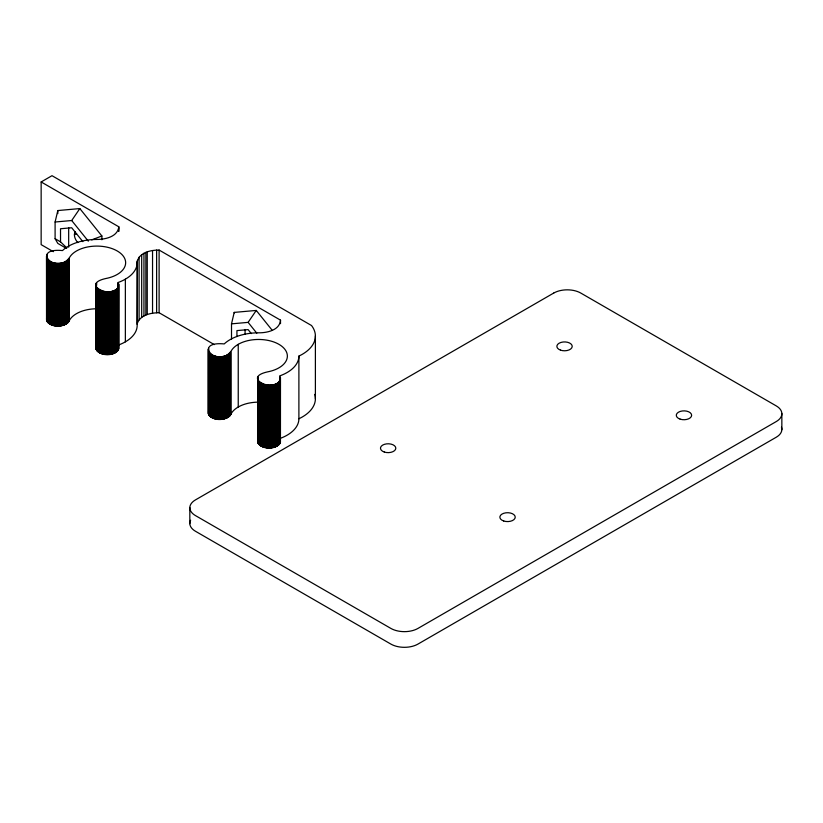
<?xml version="1.0" encoding="UTF-8"?>
<svg xmlns="http://www.w3.org/2000/svg" width="823" height="823" viewBox="0 0 823 823"><rect width="100%" height="100%" fill="white"/><g stroke="black" fill="none" stroke-linecap="round" stroke-linejoin="round"><path stroke-width="1.23" d="M101.877 239.781L101.877 235.985L79.841 208.579L57.816 210.554L55.1 222.004L55.1 238.711L57.816 243.413L66.498 248.433M53.351 251.684L41.15 244.637L41.15 181.955L52.003 175.69L311.526 325.527A44.792 25.863 0 0 1 298.893 356.081A40.306 23.27 0 0 1 279.645 375.926C283.503 396.233 237.929 378.57 267.485 371.893A28.784 16.625 0 0 0 278.946 344.333A28.784 16.625 0 0 0 231.212 350.948C217.622 369.26 191.78 340.948 224.226 343.921A40.306 23.27 0 0 1 258.587 332.811C266.909 332.934 279.748 330.27 280.509 320.147L159.106 250.058C150.835 250.058 139.324 252.332 137.174 261.755L137.174 325.394A40.306 23.27 0 0 1 117.926 345.228M137.174 261.755L137.174 262.712A40.306 23.27 0 0 1 117.926 282.556C121.763 302.874 76.22 285.18 105.766 278.524A28.784 16.625 0 0 0 117.226 250.964A28.784 16.625 0 0 0 69.492 257.578C55.81 275.9 30.112 247.548 62.507 250.562A40.306 23.27 0 0 1 96.867 239.452C105.179 239.462 117.782 236.787 118.8 226.788L41.15 181.955M77.846 242.631A7.674 4.434 60 0 1 74.43 235.224L74.43 234.442A7.674 4.434 60 0 1 75.449 231.736M46.52 318.594C47.899 328.387 65.48 328.408 69.492 320.26A28.784 16.625 0 0 1 95.735 308.79M137.174 324.437L137.42 260.325M95.941 347.028C96.312 358.077 121.639 356.915 118.039 345.351M231.51 339.282L231.51 323.851L234.216 312.401L256.251 310.436L271.991 330.013M258.031 439.379C256.087 450.942 281.929 451.004 280.19 439.461M208.579 410.934C207.55 421.643 227.487 422.096 231.212 413.63A28.784 16.625 0 0 1 257.455 402.159M137.42 323.007C140.877 314.705 151.072 312.781 159.106 312.74L214.289 344.6M55.1 222.004L71.704 220.523L79.841 208.579M231.51 323.851L248.114 322.369L256.251 310.436M74.42 234.822L76.59 233.567M91.703 239.884L101.877 235.985M55.1 238.711L60.532 241.849L66.858 247.939M248.114 322.369L256.807 333.192M251.303 333.582L248.114 329.611L236.931 330.609L236.931 336.556M71.704 220.523L88.308 241.18M82.876 241.664L71.704 227.755L60.521 228.753L60.532 241.849M781.85 413.485L781.85 429.647M315.394 335.897L315.394 398.857M298.893 356.081L298.893 418.763A40.306 23.27 0 0 1 280.982 438.103M280.509 320.147L280.509 323.665M280.478 377.551L280.448 442.311M280.304 377.037L280.365 442.568M280.273 380.144L280.149 443.072M280.015 380.648L280.015 443.319M279.871 380.884L279.871 443.566M279.697 381.131L279.697 443.813M279.522 381.368L279.522 444.05M279.316 381.605L279.316 444.286M279.1 381.831L279.1 444.513M278.874 382.057L278.874 444.739M278.627 382.273L278.627 444.955M278.359 382.489L278.359 445.171M278.092 382.695L278.092 445.377M277.793 382.901L277.793 445.572M277.495 383.096L277.495 445.768M277.176 383.281L277.176 445.953M276.857 383.456L276.857 446.138M276.507 383.631L276.507 446.303M276.158 383.796L276.158 446.467M275.798 383.95L275.798 446.632M275.427 384.094L275.427 446.776M275.047 384.238L275.047 446.92M274.656 384.372L274.656 447.043M274.254 384.495L274.254 447.167M273.843 384.598L273.843 447.28M273.431 384.701L273.431 447.383M273.01 384.804L273.01 447.475M272.578 384.886L272.578 447.558M272.146 384.958L272.146 447.63M271.703 385.02L271.703 447.702M271.261 385.071L271.261 447.753M270.818 385.123L270.818 447.794M270.366 385.154L270.366 447.835M269.923 385.174L269.923 447.856M269.471 385.195L269.471 447.866M269.018 385.195L269.018 447.877M268.565 385.185L268.565 447.866M268.113 385.174L268.113 447.846M267.66 385.143L267.66 447.825M267.218 385.102L267.218 447.784M266.775 385.061L266.775 447.733M266.333 384.999L266.333 447.681M265.891 384.938L265.891 447.609M265.459 384.855L265.459 447.537M265.037 384.773L265.037 447.445M264.615 384.67L264.615 447.352M264.204 384.567L264.204 447.239M263.802 384.454L263.802 447.126M263.401 384.331L263.401 447.002M263.01 384.197L263.01 446.868M262.63 384.053L262.63 446.724M262.259 383.899L262.259 446.58M261.909 383.744L261.909 446.416M261.56 383.569L261.56 446.251M261.22 383.395L261.22 446.076M260.901 383.22L260.901 445.891M260.582 383.024L260.582 445.706M260.284 382.829L260.284 445.51M260.006 382.633L260.006 445.305M259.729 382.417L259.729 445.099M259.471 382.201L259.471 444.883M259.235 381.985L259.235 444.657M259.008 381.759L259.008 444.43M258.803 381.522L258.803 444.204M258.607 381.296L258.607 443.967M258.422 381.049L258.422 443.731M258.268 380.812L258.268 443.484M257.99 380.308L258.113 443.237M257.918 376.955L257.877 442.733M257.733 377.469L257.784 442.476M257.62 377.983L257.609 441.704M245.079 329.478L245.079 334.231M238.238 344.333L238.238 407.004M234.216 312.401L234.216 312.987M230.779 351.781L230.779 414.463M230.656 352.028L230.656 414.71M230.512 352.285L230.512 414.957M230.347 352.522L230.347 415.204M230.173 352.769L230.173 415.44M229.977 352.995L229.977 415.677M229.761 353.232L229.761 415.903M229.535 353.458L229.535 416.129M229.298 353.674L229.298 416.356M229.041 353.89L229.041 416.572M228.773 354.106L228.773 416.777M228.485 354.301L228.485 416.983M228.187 354.497L228.187 417.179M227.878 354.692L227.878 417.364M227.549 354.867L227.549 417.549M227.22 355.042L227.22 417.724M226.87 355.217L226.87 417.889M226.51 355.371L226.51 418.053M226.14 355.526L226.14 418.197M225.759 355.67L225.759 418.341M225.368 355.803L225.368 418.475M224.977 355.927L224.977 418.598M224.566 356.04L224.566 418.712M224.154 356.143L224.154 418.825M223.733 356.246L223.733 418.917M223.311 356.328L223.311 419.01M222.879 356.41L222.879 419.082M222.447 356.472L222.447 419.154M222.004 356.534L222.004 419.205M221.552 356.575L221.552 419.257M221.109 356.616L221.109 419.298M220.657 356.647L220.657 419.319M220.204 356.657L220.204 419.339M219.751 356.668L219.751 419.349M219.309 356.668L219.309 419.339M218.856 356.647L218.856 419.329M218.404 356.626L218.404 419.308M217.951 356.596L217.951 419.267M217.509 356.544L217.509 419.226M217.066 356.493L217.066 419.174M216.624 356.431L216.624 419.102M216.192 356.359L216.192 419.03M215.77 356.277L215.77 418.948M215.348 356.174L215.348 418.856M214.926 356.071L214.926 418.753M214.525 355.968L214.525 418.64M214.124 355.845L214.124 418.516M213.733 355.711L213.733 418.393M213.342 355.567L213.342 418.249M212.972 355.423L212.972 418.105M212.612 355.269L212.612 417.94M212.262 355.104L212.262 417.775M211.923 354.929L211.923 417.611M211.593 354.754L211.593 417.426M211.274 354.569L211.274 417.24M210.976 354.374L210.976 417.045M210.688 354.168L210.688 416.85M210.41 353.962L210.41 416.644M210.153 353.746L210.153 416.428M209.906 353.53L209.906 416.212M209.67 353.304L209.67 415.985M209.453 353.077L209.453 415.759M209.258 352.841L209.258 415.522M209.073 352.604L209.073 415.286M208.908 352.357L208.908 415.039M208.62 351.863L208.754 414.792M208.579 348.252L208.507 414.288M208.373 348.767L208.404 414.041M208.24 349.281L208.26 413.527M189.825 507.503L189.825 523.665M159.106 250.058L159.106 312.74M156.627 250.089L156.627 312.761M152.543 250.511L152.543 313.182M147.245 251.848L147.245 314.52M145.866 252.373L145.866 315.055M143.943 253.289L143.943 315.96M141.69 254.688L141.69 317.369M139.097 257.136L139.097 319.808M125.363 279.172L125.363 341.843M118.8 226.788L118.779 231.458M118.81 284.439L118.8 348.685M118.738 227.95L118.584 231.335M118.677 283.925L118.646 349.199M118.471 283.421L118.43 349.703M118.347 283.163L118.296 349.95M118.203 282.917L118.152 350.197M117.977 287.762L117.977 350.444M117.792 287.999L117.792 350.68M117.596 288.235L117.596 350.917M117.38 288.462L117.38 351.143M117.154 288.688L117.154 351.37M116.907 288.904L116.907 351.586M116.64 289.12L116.64 351.802M116.372 289.326L116.372 352.007M116.074 289.531L116.074 352.203M115.776 289.727L115.776 352.398M115.457 289.912L115.457 352.583M115.127 290.087L115.127 352.769M114.788 290.262L114.788 352.944M114.438 290.426L114.438 353.108M114.078 290.581L114.078 353.262M113.708 290.735L113.708 353.406M113.327 290.869L113.327 353.551M112.936 291.003L112.936 353.674M112.535 291.126L112.535 353.797M112.123 291.239L112.123 353.911M111.712 291.342L111.712 354.013M111.29 291.435L111.29 354.106M110.858 291.517L110.858 354.188M110.426 291.589L110.426 354.271M109.984 291.651L109.984 354.332M109.541 291.712L109.541 354.384M109.099 291.754L109.099 354.425M108.646 291.784L108.646 354.466M108.204 291.805L108.204 354.487M107.751 291.826L107.751 354.497M107.299 291.826L107.299 354.507M106.846 291.815L106.846 354.497M106.393 291.805L106.393 354.476M105.941 291.774L105.941 354.456M105.498 291.733L105.498 354.415M105.056 291.692L105.056 354.363M104.614 291.63L104.614 354.312M104.171 291.568L104.171 354.24M103.739 291.486L103.739 354.168M103.317 291.404L103.317 354.075M102.896 291.301L102.896 353.983M102.484 291.198L102.484 353.88M102.073 291.085L102.073 353.756M101.682 290.961L101.682 353.633M101.291 290.828L101.291 353.499M100.91 290.684L100.91 353.355M100.54 290.529L100.54 353.211M100.18 290.375L100.18 353.046M99.84 290.21L99.84 352.882M99.501 290.035L99.501 352.707M99.172 289.85L99.172 352.522M98.863 289.655L98.863 352.337M98.565 289.459L98.565 352.141M98.287 289.264L98.287 351.935M98.009 289.048L98.009 351.73M97.752 288.832L97.752 351.514M97.515 288.616L97.515 351.287M97.289 288.389L97.289 351.071M97.083 288.163L97.083 350.835M96.888 287.927L96.888 350.598M96.703 287.68L96.703 350.361M96.6 282.834L96.6 285.396M96.548 287.443L96.548 350.114M96.445 283.081L96.445 285.643M96.394 287.196L96.394 349.868M96.157 286.692L96.27 349.621M96.013 284.1L96.065 349.106M95.941 284.357L95.931 348.592M69.06 258.412L69.06 321.093M68.937 258.669L68.937 321.34M68.793 258.916L68.793 321.587M68.669 227.621L68.669 247.178M68.628 259.152L68.628 321.834M68.453 259.399L68.453 322.071M68.258 259.636L68.258 322.307M68.042 259.862L68.042 322.544M67.815 260.089L67.815 322.77M67.579 260.305L67.579 322.986M67.321 260.521L67.321 323.202M67.054 260.737L67.054 323.408M66.766 260.932L66.766 323.614M66.468 261.128L66.468 323.809M66.159 261.323L66.159 323.995M65.83 261.508L65.83 324.18M65.501 261.683L65.501 324.355M65.151 261.848L65.151 324.519M64.791 262.002L64.791 324.684M64.42 262.156L64.42 324.828M64.04 262.3L64.04 324.972M63.649 262.434L63.649 325.106M63.258 262.558L63.258 325.229M62.846 262.671L62.846 325.352M62.435 262.774L62.435 325.455M62.013 262.876L62.013 325.548M61.591 262.959L61.591 325.641M61.159 263.041L61.159 325.713M60.717 263.103L60.717 325.785M60.285 263.165L60.285 325.836M59.832 263.216L59.832 325.887M59.39 263.247L59.39 325.929M58.937 263.278L58.937 325.949M58.484 263.288L58.484 325.97M58.032 263.298L58.032 325.98M57.816 210.554L57.816 213.61M57.579 263.298L57.579 325.97M57.137 263.278L57.137 325.959M56.684 263.257L56.684 325.939M56.231 263.226L56.231 325.898M55.789 263.185L55.789 325.857M55.347 263.123L55.347 325.805M54.904 263.062L54.904 325.743M54.472 262.99L54.472 325.661M54.051 262.907L54.051 325.579M53.629 262.815L53.629 325.486M53.207 262.712L53.207 325.383M52.795 262.599L52.795 325.27M52.405 262.475L52.405 325.147M52.014 262.342L52.014 325.023M51.623 262.208L51.623 324.879M51.252 262.053L51.252 324.735M50.892 261.899L50.892 324.581M50.542 261.735L50.542 324.416M50.203 261.56L50.203 324.241M49.874 261.385L49.874 324.056M49.555 261.2L49.555 323.871M49.257 261.004L49.257 323.676M48.969 260.798L48.969 323.48M48.691 260.593L48.691 323.274M48.434 260.377L48.434 323.058M48.187 260.161L48.187 322.842M47.95 259.934L47.95 322.616M47.734 259.708L47.734 322.39M47.539 259.471L47.539 322.153M47.292 254.153L47.292 256.704M47.353 259.235L47.353 321.916M47.127 254.389L47.127 256.951M47.189 258.998L47.189 321.67M47.034 258.751L47.034 321.423M46.777 258.247L46.901 321.176M46.602 257.733L46.685 320.672M46.479 256.169L46.53 320.157M314.756 394.382A44.792 25.863 0 0 1 298.893 418.763M190.627 520.229A19.186 11.08 0 0 0 195.442 531.246L390.853 644.07A19.186 11.08 0 0 0 417.991 644.07L776.233 437.239A19.186 11.08 0 0 0 781.469 427.178M553.684 293.081L195.442 499.911A19.186 11.08 0 0 0 195.442 515.579L390.853 628.402A19.186 11.08 0 0 0 417.991 628.402L776.233 421.571A19.186 11.08 0 0 0 776.233 405.893L580.822 293.081A19.186 11.08 0 0 0 553.684 293.081M680.117 419.133A7.674 4.434 0 0 0 691.639 415.296A7.674 4.434 0 0 0 680.117 411.459A7.674 4.434 0 0 0 680.117 419.133M384.3 452.043A7.674 4.434 0 0 0 395.812 448.206A7.674 4.434 0 0 0 384.3 444.369A7.674 4.434 0 0 0 384.3 452.043M503.707 520.99A7.674 4.434 0 0 0 515.229 517.153A7.674 4.434 0 0 0 503.707 513.305A7.674 4.434 0 0 0 503.707 520.99M560.442 350.104A7.674 4.434 0 0 0 572.211 346.534A7.674 4.434 0 0 0 560.967 342.43A7.674 4.434 0 0 0 560.442 350.104"/></g></svg>
